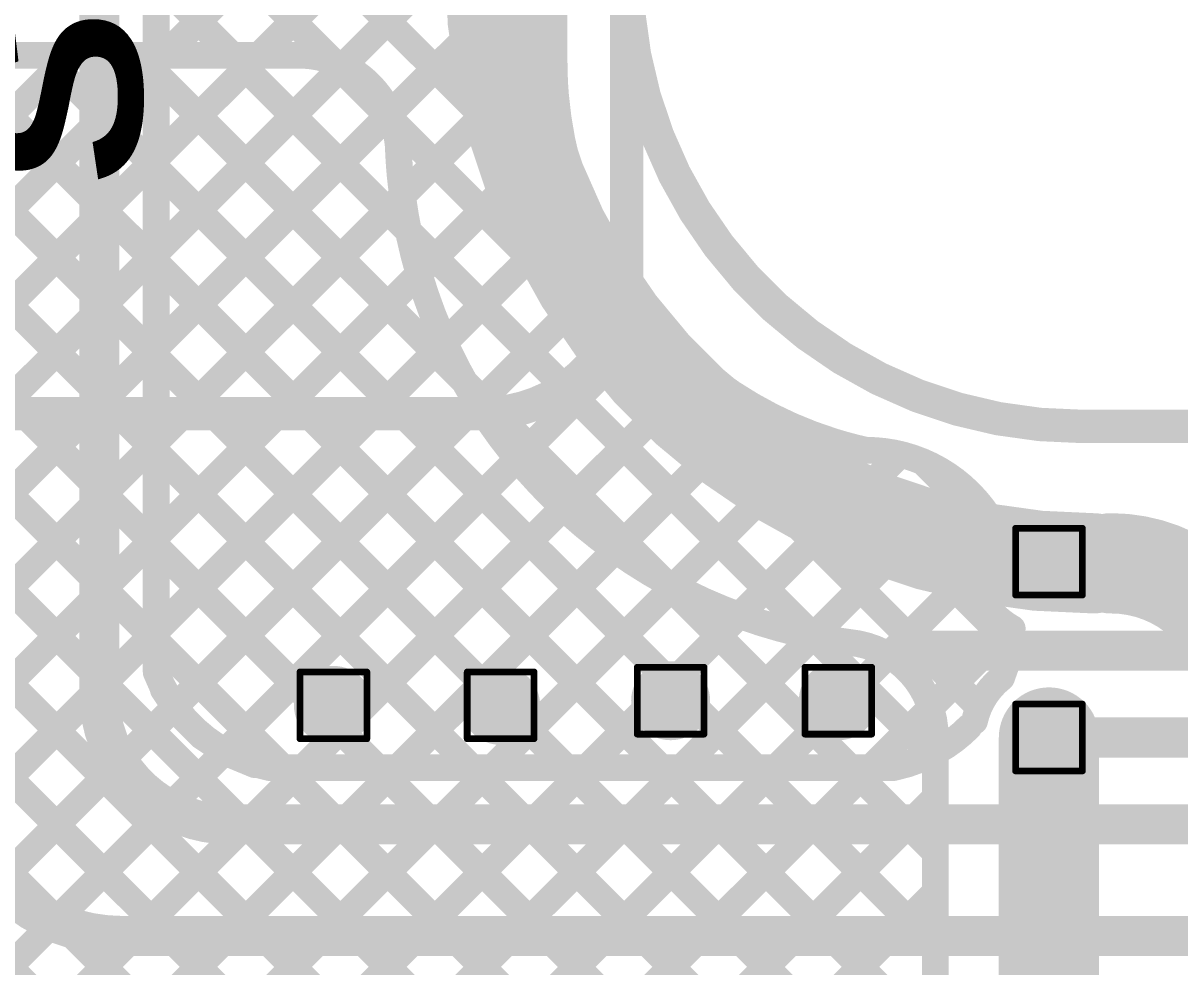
# Model space of a CAD drawing. Header units: inches. Extents: x -17 to 443, y -40 to 218.
# Drawn here: x 104.59 to 113.37, y 125.74 to 132.91 of the extents above; entities that cross this region are included whole.
import ezdxf

# ---------------------------------------------------------------- set-up
doc = ezdxf.new("R2010")
doc.units = ezdxf.units.IN
for name, color, linetype in [('Board Outline', 216, 'Continuous'), ('Bottom Layer', 5, 'Continuous'), ('Drill Drawing', 1, 'Continuous'), ('Fabrication', 76, 'Continuous'), ('Top Layer', 1, 'Continuous'), ('Top Overlay', 2, 'Continuous'), ('Via Holes', 16, 'Continuous')]:
    doc.layers.add(name, color=color, linetype=linetype)
doc.styles.add('Arial Black_Bold', font='', dxfattribs={"height": 0.2})
doc.styles.get('Arial Black_Bold').set_extended_font_data('Arial Black', bold=True)

msp = doc.modelspace()

# ---------------------------------------------------------------- hatches: boundary and pattern name
at = {"layer": 'Bottom Layer'}
h = msp.add_hatch(color=5, dxfattribs=at)
edge = h.paths.add_edge_path()
edge.add_arc((112.3793, 128.8171), 0.3, 0, 360)
h = msp.add_hatch(color=5, dxfattribs=at)
edge = h.paths.add_edge_path()
edge.add_arc((106.9437, 127.7251), 0.3, 0, 360)
h = msp.add_hatch(color=5, dxfattribs=at)
edge = h.paths.add_edge_path()
edge.add_arc((108.2137, 127.7251), 0.3, 0, 360)
h = msp.add_hatch(color=5, dxfattribs=at)
edge = h.paths.add_edge_path()
edge.add_arc((109.5053, 127.7604), 0.3, 0, 360)
h = msp.add_hatch(color=5, dxfattribs=at)
edge = h.paths.add_edge_path()
edge.add_arc((110.7791, 127.7604), 0.3, 0, 360)
h = msp.add_hatch(color=5, dxfattribs=at)
edge = h.paths.add_edge_path()
edge.add_arc((112.3793, 127.481), 0.3, 0, 360)
at = {"layer": 'Top Layer'}
h = msp.add_hatch(color=1, dxfattribs=at)
edge = h.paths.add_edge_path()
edge.add_arc((112.3793, 128.8171), 0.3, 0, 360)
h = msp.add_hatch(color=1, dxfattribs=at)
edge = h.paths.add_edge_path()
edge.add_arc((106.9437, 127.7251), 0.3, 0, 360)
h = msp.add_hatch(color=1, dxfattribs=at)
edge = h.paths.add_edge_path()
edge.add_arc((108.2137, 127.7251), 0.3, 0, 360)
h = msp.add_hatch(color=1, dxfattribs=at)
edge = h.paths.add_edge_path()
edge.add_arc((109.5053, 127.7604), 0.3, 0, 360)
h = msp.add_hatch(color=1, dxfattribs=at)
edge = h.paths.add_edge_path()
edge.add_arc((110.7791, 127.7604), 0.3, 0, 360)
h = msp.add_hatch(color=1, dxfattribs=at)
edge = h.paths.add_edge_path()
edge.add_arc((112.3793, 127.481), 0.3, 0, 360)
at = {"layer": 'Via Holes'}
h = msp.add_hatch(color=7, dxfattribs=at)
edge = h.paths.add_edge_path()
edge.add_arc((112.3793, 128.8171), 0.15, 0, 360)
h = msp.add_hatch(color=7, dxfattribs=at)
edge = h.paths.add_edge_path()
edge.add_arc((106.9437, 127.7251), 0.15, 0, 360)
h = msp.add_hatch(color=7, dxfattribs=at)
edge = h.paths.add_edge_path()
edge.add_arc((108.2137, 127.7251), 0.15, 0, 360)
h = msp.add_hatch(color=7, dxfattribs=at)
edge = h.paths.add_edge_path()
edge.add_arc((109.5053, 127.7604), 0.15, 0, 360)
h = msp.add_hatch(color=7, dxfattribs=at)
edge = h.paths.add_edge_path()
edge.add_arc((110.7791, 127.7604), 0.15, 0, 360)
h = msp.add_hatch(color=7, dxfattribs=at)
edge = h.paths.add_edge_path()
edge.add_arc((112.3793, 127.481), 0.15, 0, 360)

# ---------------------------------------------------------------- linework, layer by layer
at = {"layer": 'Board Outline'}
for points in [[(112.6292, 129.8449, 0.127, 0.127, -0.414214), (109.1718, 133.3024, 0.127, 0.127, 0)], [(112.6292, 129.8449, 0.127, 0.127, 0), (116.2887, 129.8449, 0.127, 0.127, 0)]]:
    msp.add_lwpolyline(points, format="xyseb", dxfattribs=at)
msp.add_lwpolyline([(112.5975, 129.8449, 0.0635, 0.0635, 1), (112.661, 129.8449, 0.0635, 0.0635, 1)], format="xyseb", close=True, dxfattribs=at)
msp.add_lwpolyline([(112.5975, 129.8449, 0.0635, 0.0635, 1), (112.661, 129.8449, 0.0635, 0.0635, 1)], format="xyseb", close=True, dxfattribs=at)
at = {"layer": 'Bottom Layer'}
for points in [[(105.5975, 132.6013, 0.2032, 0.2032, 0), (116.192, 143.1959, 0.2032, 0.2032, 0)], [(105.1657, 127.8118, 0.3048, 0.3048, 0), (105.1657, 136.5263, 0.3048, 0.3048, 0)], [(105.5975, 127.9765, 0.2032, 0.2032, 0), (105.5975, 136.1399, 0.2032, 0.2032, 0)], [(105.5975, 135.3988, 0.2032, 0.2032, 0), (108.6303, 132.366, 0.2032, 0.2032, 0)], [(105.5975, 131.8829, 0.2032, 0.2032, 0), (108.8289, 135.1143, 0.2032, 0.2032, 0)], [(105.5975, 134.6804, 0.2032, 0.2032, 0), (108.8725, 131.4054, 0.2032, 0.2032, 0)], [(105.5975, 131.1645, 0.2032, 0.2032, 0), (108.6364, 134.2034, 0.2032, 0.2032, 0)], [(105.5975, 133.9619, 0.2032, 0.2032, 0), (111.8478, 127.7117, 0.2032, 0.2032, 0)], [(108.6201, 132.6147, 0.2032, 0.2032, 0), (108.6201, 133.8441, 0.2032, 0.2032, 0)], [(105.5975, 130.4461, 0.2032, 0.2032, 0), (108.6201, 133.4687, 0.2032, 0.2032, 0)], [(105.5975, 133.2435, 0.2032, 0.2032, 0), (111.4874, 127.3536, 0.2032, 0.2032, 0)], [(105.5975, 129.7276, 0.2032, 0.2032, 0), (108.6201, 132.7502, 0.2032, 0.2032, 0)], [(108.6309, 132.3594, 0.2032, 0.2032, -0.021123), (108.6201, 132.6145, 0.2032, 0.2032, 0)], [(105.5975, 132.5251, 0.2032, 0.2032, 0), (110.8702, 127.2524, 0.2032, 0.2032, 0)], [(108.7167, 131.8563, 0.2032, 0.2032, -0.042298), (108.6309, 132.3594, 0.2032, 0.2032, 0)], [(105.5975, 129.0092, 0.2032, 0.2032, 0), (108.6678, 132.0795, 0.2032, 0.2032, 0)], [(105.5975, 131.8067, 0.2032, 0.2032, 0), (110.1518, 127.2524, 0.2032, 0.2032, 0)], [(108.8861, 131.3747, 0.2032, 0.2032, -0.042298), (108.7167, 131.8563, 0.2032, 0.2032, 0)], [(105.5975, 128.2908, 0.2032, 0.2032, 0), (108.8256, 131.5189, 0.2032, 0.2032, 0)], [(109.134, 130.9285, 0.2032, 0.2032, -0.042298), (108.8861, 131.3747, 0.2032, 0.2032, 0)], [(105.5975, 131.0883, 0.2032, 0.2032, 0), (109.4334, 127.2524, 0.2032, 0.2032, 0)], [(105.7396, 127.7145, 0.2032, 0.2032, 0), (109.0635, 131.0384, 0.2032, 0.2032, 0)], [(109.4535, 130.5304, 0.2032, 0.2032, -0.042298), (109.134, 130.9285, 0.2032, 0.2032, 0)], [(106.1201, 127.3766, 0.2032, 0.2032, 0), (109.3678, 130.6243, 0.2032, 0.2032, 0)], [(109.8355, 130.1918, 0.2032, 0.2032, -0.042298), (109.4535, 130.5304, 0.2032, 0.2032, 0)], [(105.5975, 130.3698, 0.2032, 0.2032, 0), (108.7149, 127.2524, 0.2032, 0.2032, 0)], [(106.7144, 127.2524, 0.2032, 0.2032, 0), (109.7333, 130.2714, 0.2032, 0.2032, 0)], [(110.2689, 129.9222, 0.2032, 0.2032, -0.042298), (109.8355, 130.1918, 0.2032, 0.2032, 0)], [(107.4328, 127.2524, 0.2032, 0.2032, 0), (110.1606, 129.9803, 0.2032, 0.2032, 0)], [(110.7416, 129.7294, 0.2032, 0.2032, -0.042298), (110.2689, 129.9222, 0.2032, 0.2032, 0)], [(110.4334, 129.8444, 0.2032, 0.2032, 0), (112.0884, 128.1894, 0.2032, 0.2032, 0)], [(108.1512, 127.2524, 0.2032, 0.2032, 0), (110.6563, 129.7575, 0.2032, 0.2032, 0)], [(110.9885, 129.6637, 0.2032, 0.2032, -0.02114), (110.7416, 129.7294, 0.2032, 0.2032, 0)], [(105.5975, 129.6514, 0.2032, 0.2032, 0), (107.9965, 127.2524, 0.2032, 0.2032, 0)], [(108.8696, 127.2524, 0.2032, 0.2032, 0), (111.25, 129.6327, 0.2032, 0.2032, 0)], [(110.9905, 129.6637, 0.2032, 0.2032, -0.04829), (111.2037, 129.6429, 0.2032, 0.2032, 0)], [(111.2075, 129.6421, 0.2032, 0.2032, -0.048239), (111.4123, 129.5801, 0.2032, 0.2032, 0)], [(111.4165, 129.5784, 0.2032, 0.2032, -0.048195), (111.605, 129.4777, 0.2032, 0.2032, 0)], [(111.4189, 129.5774, 0.2032, 0.2032, 0), (111.8819, 129.1144, 0.2032, 0.2032, 0)], [(111.6086, 129.4753, 0.2032, 0.2032, -0.048273), (111.7741, 129.3395, 0.2032, 0.2032, 0)], [(109.588, 127.2524, 0.2032, 0.2032, 0), (111.723, 129.3873, 0.2032, 0.2032, 0)], [(111.7768, 129.3368, 0.2032, 0.2032, -0.048471), (111.9131, 129.1706, 0.2032, 0.2032, 0)], [(112.1, 128.3095, 0.2032, 0.2032, -0.456517), (111.9164, 129.1656, 0.2032, 0.2032, 0)], [(105.5975, 128.933, 0.2032, 0.2032, 0), (107.2781, 127.2524, 0.2032, 0.2032, 0)], [(112.3793, 128.8047, 0.3048, 0.3048, 0), (112.3793, 128.8171, 0.3048, 0.3048, 0)], [(112.3793, 128.8047, 0.3048, 0.3048, 0), (113.9033, 128.8047, 0.3048, 0.3048, 0)], [(110.3065, 127.2524, 0.2032, 0.2032, 0), (111.8038, 128.7498, 0.2032, 0.2032, 0)], [(111.0249, 127.2524, 0.2032, 0.2032, 0), (112.0885, 128.316, 0.2032, 0.2032, 0)], [(112.1, 128.3095, 0.2032, 0.2032, -0.085708), (112.0189, 127.9347, 0.2032, 0.2032, 0)], [(105.5975, 128.2146, 0.2032, 0.2032, 0), (106.5597, 127.2524, 0.2032, 0.2032, 0)], [(111.2871, 128.1414, 0.3048, 0.3048, 0), (122.5585, 128.1414, 0.3048, 0.3048, 0)], [(106.4587, 127.2524, 0.2032, 0.2032, -0.25664), (105.5975, 127.9765, 0.2032, 0.2032, 0)], [(111.8133, 127.6047, 0.2032, 0.2032, -0.17275), (112.0189, 127.9347, 0.2032, 0.2032, 0)], [(106.1569, 126.8206, 0.3048, 0.3048, -0.414214), (105.1657, 127.8118, 0.3048, 0.3048, 0)], [(105.6517, 127.8448, 0.2032, 0.2032, 0), (105.7795, 127.6534, 0.2032, 0.2032, 0)], [(105.7795, 127.6534, 0.2032, 0.2032, 0), (105.9423, 127.4907, 0.2032, 0.2032, 0)], [(105.9423, 127.4907, 0.2032, 0.2032, 0), (106.1337, 127.3628, 0.2032, 0.2032, 0)], [(111.7703, 127.5593, 0.2032, 0.2032, -0.048936), (111.6001, 127.4198, 0.2032, 0.2032, 0)], [(112.6333, 127.481, 0.3048, 0.3048, 0), (122.5585, 127.481, 0.3048, 0.3048, 0)], [(111.5999, 127.4197, 0.2032, 0.2032, -0.097465), (111.1982, 127.2524, 0.2032, 0.2032, 0)], [(105.3414, 125.9728, 0.3048, 0.3048, -0.414214), (104.0327, 127.2815, 0.3048, 0.3048, 0)], [(106.1337, 127.3628, 0.2032, 0.2032, 0), (106.3463, 127.2747, 0.2032, 0.2032, 0)], [(106.4587, 127.2524, 0.2032, 0.2032, 0), (111.1982, 127.2524, 0.2032, 0.2032, 0)], [(106.1569, 126.8206, 0.3048, 0.3048, 0), (122.5585, 126.8206, 0.3048, 0.3048, 0)], [(105.3414, 125.9728, 0.3048, 0.3048, 0), (113.714, 125.9728, 0.3048, 0.3048, 0)]]:
    msp.add_lwpolyline(points, format="xyseb", dxfattribs=at)
for points in [[(108.5693, 132.7502, 0.1016, 0.1016, 1), (108.6709, 132.7502, 0.1016, 0.1016, 1)], [(105.5467, 132.6013, 0.1016, 0.1016, 1), (105.6483, 132.6013, 0.1016, 0.1016, 1)], [(108.5693, 132.6147, 0.1016, 0.1016, 1), (108.6709, 132.6147, 0.1016, 0.1016, 1)], [(108.5693, 132.6145, 0.1016, 0.1016, 1), (108.6709, 132.6145, 0.1016, 0.1016, 1)], [(105.5467, 132.5251, 0.1016, 0.1016, 1), (105.6483, 132.5251, 0.1016, 0.1016, 1)], [(108.5795, 132.366, 0.1016, 0.1016, 1), (108.6811, 132.366, 0.1016, 0.1016, 1)], [(108.5801, 132.3594, 0.1016, 0.1016, 1), (108.6817, 132.3594, 0.1016, 0.1016, 1)], [(108.5801, 132.3594, 0.1016, 0.1016, 1), (108.6817, 132.3594, 0.1016, 0.1016, 1)], [(108.617, 132.0795, 0.1016, 0.1016, 1), (108.7186, 132.0795, 0.1016, 0.1016, 1)], [(105.5467, 131.8829, 0.1016, 0.1016, 1), (105.6483, 131.8829, 0.1016, 0.1016, 1)], [(105.5467, 131.8067, 0.1016, 0.1016, 1), (105.6483, 131.8067, 0.1016, 0.1016, 1)], [(108.6659, 131.8563, 0.1016, 0.1016, 1), (108.7675, 131.8563, 0.1016, 0.1016, 1)], [(108.6659, 131.8563, 0.1016, 0.1016, 1), (108.7675, 131.8563, 0.1016, 0.1016, 1)], [(108.7748, 131.5189, 0.1016, 0.1016, 1), (108.8764, 131.5189, 0.1016, 0.1016, 1)], [(108.8217, 131.4054, 0.1016, 0.1016, 1), (108.9233, 131.4054, 0.1016, 0.1016, 1)], [(108.8353, 131.3747, 0.1016, 0.1016, 1), (108.9369, 131.3747, 0.1016, 0.1016, 1)], [(108.8353, 131.3747, 0.1016, 0.1016, 1), (108.9369, 131.3747, 0.1016, 0.1016, 1)], [(105.5467, 131.1645, 0.1016, 0.1016, 1), (105.6483, 131.1645, 0.1016, 0.1016, 1)], [(105.5467, 131.0883, 0.1016, 0.1016, 1), (105.6483, 131.0883, 0.1016, 0.1016, 1)], [(109.0127, 131.0384, 0.1016, 0.1016, 1), (109.1143, 131.0384, 0.1016, 0.1016, 1)], [(109.0832, 130.9285, 0.1016, 0.1016, 1), (109.1848, 130.9285, 0.1016, 0.1016, 1)], [(109.0832, 130.9285, 0.1016, 0.1016, 1), (109.1848, 130.9285, 0.1016, 0.1016, 1)], [(109.317, 130.6243, 0.1016, 0.1016, 1), (109.4186, 130.6243, 0.1016, 0.1016, 1)], [(109.4027, 130.5304, 0.1016, 0.1016, 1), (109.5043, 130.5304, 0.1016, 0.1016, 1)], [(109.4027, 130.5304, 0.1016, 0.1016, 1), (109.5043, 130.5304, 0.1016, 0.1016, 1)], [(105.5467, 130.4461, 0.1016, 0.1016, 1), (105.6483, 130.4461, 0.1016, 0.1016, 1)], [(105.5467, 130.3698, 0.1016, 0.1016, 1), (105.6483, 130.3698, 0.1016, 0.1016, 1)], [(109.6825, 130.2714, 0.1016, 0.1016, 1), (109.7841, 130.2714, 0.1016, 0.1016, 1)], [(109.7847, 130.1918, 0.1016, 0.1016, 1), (109.8863, 130.1918, 0.1016, 0.1016, 1)], [(109.7847, 130.1918, 0.1016, 0.1016, 1), (109.8863, 130.1918, 0.1016, 0.1016, 1)], [(110.1098, 129.9803, 0.1016, 0.1016, 1), (110.2114, 129.9803, 0.1016, 0.1016, 1)], [(110.2181, 129.9222, 0.1016, 0.1016, 1), (110.3197, 129.9222, 0.1016, 0.1016, 1)], [(110.2181, 129.9222, 0.1016, 0.1016, 1), (110.3197, 129.9222, 0.1016, 0.1016, 1)], [(110.3826, 129.8444, 0.1016, 0.1016, 1), (110.4842, 129.8444, 0.1016, 0.1016, 1)], [(105.5467, 129.7276, 0.1016, 0.1016, 1), (105.6483, 129.7276, 0.1016, 0.1016, 1)], [(110.6055, 129.7575, 0.1016, 0.1016, 1), (110.7071, 129.7575, 0.1016, 0.1016, 1)], [(110.6908, 129.7294, 0.1016, 0.1016, 1), (110.7924, 129.7294, 0.1016, 0.1016, 1)], [(110.6908, 129.7294, 0.1016, 0.1016, 1), (110.7924, 129.7294, 0.1016, 0.1016, 1)], [(105.5467, 129.6514, 0.1016, 0.1016, 1), (105.6483, 129.6514, 0.1016, 0.1016, 1)], [(110.9377, 129.6637, 0.1016, 0.1016, 1), (111.0393, 129.6637, 0.1016, 0.1016, 1)], [(110.9397, 129.6637, 0.1016, 0.1016, 1), (111.0413, 129.6637, 0.1016, 0.1016, 1)], [(111.1529, 129.6429, 0.1016, 0.1016, 1), (111.2545, 129.6429, 0.1016, 0.1016, 1)], [(111.1567, 129.6421, 0.1016, 0.1016, 1), (111.2583, 129.6421, 0.1016, 0.1016, 1)], [(111.1992, 129.6327, 0.1016, 0.1016, 1), (111.3008, 129.6327, 0.1016, 0.1016, 1)], [(111.3615, 129.5801, 0.1016, 0.1016, 1), (111.4631, 129.5801, 0.1016, 0.1016, 1)], [(111.3657, 129.5784, 0.1016, 0.1016, 1), (111.4673, 129.5784, 0.1016, 0.1016, 1)], [(111.3681, 129.5774, 0.1016, 0.1016, 1), (111.4697, 129.5774, 0.1016, 0.1016, 1)], [(111.5542, 129.4777, 0.1016, 0.1016, 1), (111.6558, 129.4777, 0.1016, 0.1016, 1)], [(111.5578, 129.4753, 0.1016, 0.1016, 1), (111.6594, 129.4753, 0.1016, 0.1016, 1)], [(111.6722, 129.3873, 0.1016, 0.1016, 1), (111.7738, 129.3873, 0.1016, 0.1016, 1)], [(111.7233, 129.3395, 0.1016, 0.1016, 1), (111.8249, 129.3395, 0.1016, 0.1016, 1)], [(111.726, 129.3368, 0.1016, 0.1016, 1), (111.8276, 129.3368, 0.1016, 0.1016, 1)], [(111.8623, 129.1706, 0.1016, 0.1016, 1), (111.9639, 129.1706, 0.1016, 0.1016, 1)], [(111.8656, 129.1656, 0.1016, 0.1016, 1), (111.9672, 129.1656, 0.1016, 0.1016, 1)], [(111.8311, 129.1144, 0.1016, 0.1016, 1), (111.9327, 129.1144, 0.1016, 0.1016, 1)], [(105.5467, 129.0092, 0.1016, 0.1016, 1), (105.6483, 129.0092, 0.1016, 0.1016, 1)], [(105.5467, 128.933, 0.1016, 0.1016, 1), (105.6483, 128.933, 0.1016, 0.1016, 1)], [(112.3031, 128.8171, 0.1524, 0.1524, 1), (112.4555, 128.8171, 0.1524, 0.1524, 1)], [(112.3031, 128.8047, 0.1524, 0.1524, 1), (112.4555, 128.8047, 0.1524, 0.1524, 1)], [(112.3031, 128.8047, 0.1524, 0.1524, 1), (112.4555, 128.8047, 0.1524, 0.1524, 1)], [(111.753, 128.7498, 0.1016, 0.1016, 1), (111.8546, 128.7498, 0.1016, 0.1016, 1)], [(105.5467, 128.2908, 0.1016, 0.1016, 1), (105.6483, 128.2908, 0.1016, 0.1016, 1)], [(112.0377, 128.316, 0.1016, 0.1016, 1), (112.1393, 128.316, 0.1016, 0.1016, 1)], [(112.0492, 128.3095, 0.1016, 0.1016, 1), (112.1508, 128.3095, 0.1016, 0.1016, 1)], [(112.0492, 128.3095, 0.1016, 0.1016, 1), (112.1508, 128.3095, 0.1016, 0.1016, 1)], [(105.5467, 128.2146, 0.1016, 0.1016, 1), (105.6483, 128.2146, 0.1016, 0.1016, 1)], [(111.2109, 128.1414, 0.1524, 0.1524, 1), (111.3633, 128.1414, 0.1524, 0.1524, 1)], [(112.0376, 128.1894, 0.1016, 0.1016, 1), (112.1392, 128.1894, 0.1016, 0.1016, 1)], [(105.5467, 127.9765, 0.1016, 0.1016, 1), (105.6483, 127.9765, 0.1016, 0.1016, 1)], [(105.5467, 127.9765, 0.1016, 0.1016, 1), (105.6483, 127.9765, 0.1016, 0.1016, 1)], [(111.9681, 127.9347, 0.1016, 0.1016, 1), (112.0697, 127.9347, 0.1016, 0.1016, 1)], [(111.9681, 127.9347, 0.1016, 0.1016, 1), (112.0697, 127.9347, 0.1016, 0.1016, 1)], [(105.0895, 127.8118, 0.1524, 0.1524, 1), (105.2419, 127.8118, 0.1524, 0.1524, 1)], [(105.0895, 127.8118, 0.1524, 0.1524, 1), (105.2419, 127.8118, 0.1524, 0.1524, 1)], [(105.6009, 127.8448, 0.1016, 0.1016, 1), (105.7025, 127.8448, 0.1016, 0.1016, 1)], [(105.6888, 127.7145, 0.1016, 0.1016, 1), (105.7904, 127.7145, 0.1016, 0.1016, 1)], [(111.797, 127.7117, 0.1016, 0.1016, 1), (111.8986, 127.7117, 0.1016, 0.1016, 1)], [(105.7287, 127.6534, 0.1016, 0.1016, 1), (105.8303, 127.6534, 0.1016, 0.1016, 1)], [(105.7287, 127.6534, 0.1016, 0.1016, 1), (105.8303, 127.6534, 0.1016, 0.1016, 1)], [(111.7625, 127.6047, 0.1016, 0.1016, 1), (111.8641, 127.6047, 0.1016, 0.1016, 1)], [(105.8915, 127.4907, 0.1016, 0.1016, 1), (105.9931, 127.4907, 0.1016, 0.1016, 1)], [(105.8915, 127.4907, 0.1016, 0.1016, 1), (105.9931, 127.4907, 0.1016, 0.1016, 1)], [(111.7195, 127.5593, 0.1016, 0.1016, 1), (111.8211, 127.5593, 0.1016, 0.1016, 1)], [(112.5571, 127.481, 0.1524, 0.1524, 1), (112.7095, 127.481, 0.1524, 0.1524, 1)], [(111.5491, 127.4197, 0.1016, 0.1016, 1), (111.6507, 127.4197, 0.1016, 0.1016, 1)], [(111.5493, 127.4198, 0.1016, 0.1016, 1), (111.6509, 127.4198, 0.1016, 0.1016, 1)], [(106.0693, 127.3766, 0.1016, 0.1016, 1), (106.1709, 127.3766, 0.1016, 0.1016, 1)], [(106.0829, 127.3628, 0.1016, 0.1016, 1), (106.1845, 127.3628, 0.1016, 0.1016, 1)], [(106.0829, 127.3628, 0.1016, 0.1016, 1), (106.1845, 127.3628, 0.1016, 0.1016, 1)], [(111.4366, 127.3536, 0.1016, 0.1016, 1), (111.5382, 127.3536, 0.1016, 0.1016, 1)], [(106.2955, 127.2747, 0.1016, 0.1016, 1), (106.3971, 127.2747, 0.1016, 0.1016, 1)], [(106.4079, 127.2524, 0.1016, 0.1016, 1), (106.5095, 127.2524, 0.1016, 0.1016, 1)], [(106.4079, 127.2524, 0.1016, 0.1016, 1), (106.5095, 127.2524, 0.1016, 0.1016, 1)], [(106.5089, 127.2524, 0.1016, 0.1016, 1), (106.6105, 127.2524, 0.1016, 0.1016, 1)], [(106.6636, 127.2524, 0.1016, 0.1016, 1), (106.7652, 127.2524, 0.1016, 0.1016, 1)], [(107.2273, 127.2524, 0.1016, 0.1016, 1), (107.3289, 127.2524, 0.1016, 0.1016, 1)], [(107.382, 127.2524, 0.1016, 0.1016, 1), (107.4836, 127.2524, 0.1016, 0.1016, 1)], [(107.9457, 127.2524, 0.1016, 0.1016, 1), (108.0473, 127.2524, 0.1016, 0.1016, 1)], [(108.1004, 127.2524, 0.1016, 0.1016, 1), (108.202, 127.2524, 0.1016, 0.1016, 1)], [(108.6641, 127.2524, 0.1016, 0.1016, 1), (108.7657, 127.2524, 0.1016, 0.1016, 1)], [(108.8188, 127.2524, 0.1016, 0.1016, 1), (108.9204, 127.2524, 0.1016, 0.1016, 1)], [(109.3826, 127.2524, 0.1016, 0.1016, 1), (109.4842, 127.2524, 0.1016, 0.1016, 1)], [(109.5372, 127.2524, 0.1016, 0.1016, 1), (109.6388, 127.2524, 0.1016, 0.1016, 1)], [(110.101, 127.2524, 0.1016, 0.1016, 1), (110.2026, 127.2524, 0.1016, 0.1016, 1)], [(110.2557, 127.2524, 0.1016, 0.1016, 1), (110.3573, 127.2524, 0.1016, 0.1016, 1)], [(110.8194, 127.2524, 0.1016, 0.1016, 1), (110.921, 127.2524, 0.1016, 0.1016, 1)], [(110.9741, 127.2524, 0.1016, 0.1016, 1), (111.0757, 127.2524, 0.1016, 0.1016, 1)], [(111.1474, 127.2524, 0.1016, 0.1016, 1), (111.249, 127.2524, 0.1016, 0.1016, 1)], [(111.1474, 127.2524, 0.1016, 0.1016, 1), (111.249, 127.2524, 0.1016, 0.1016, 1)], [(106.0807, 126.8206, 0.1524, 0.1524, 1), (106.2331, 126.8206, 0.1524, 0.1524, 1)], [(106.0807, 126.8206, 0.1524, 0.1524, 1), (106.2331, 126.8206, 0.1524, 0.1524, 1)], [(105.2652, 125.9728, 0.1524, 0.1524, 1), (105.4176, 125.9728, 0.1524, 0.1524, 1)], [(105.2652, 125.9728, 0.1524, 0.1524, 1), (105.4176, 125.9728, 0.1524, 0.1524, 1)]]:
    msp.add_lwpolyline(points, format="xyseb", close=True, dxfattribs=at)
at = {"layer": 'Drill Drawing'}
for points in [[(112.1253, 129.0711, 0.0508, 0.0508, 0), (112.6333, 129.0711, 0.0508, 0.0508, 0)], [(112.1253, 128.5631, 0.0508, 0.0508, 0), (112.1253, 129.0711, 0.0508, 0.0508, 0)], [(112.6333, 128.5631, 0.0508, 0.0508, 0), (112.6333, 129.0711, 0.0508, 0.0508, 0)], [(112.1253, 128.5631, 0.0508, 0.0508, 0), (112.6333, 128.5631, 0.0508, 0.0508, 0)], [(109.2513, 128.0144, 0.0508, 0.0508, 0), (109.7593, 128.0144, 0.0508, 0.0508, 0)], [(109.2513, 127.5064, 0.0508, 0.0508, 0), (109.2513, 128.0144, 0.0508, 0.0508, 0)], [(109.7593, 127.5064, 0.0508, 0.0508, 0), (109.7593, 128.0144, 0.0508, 0.0508, 0)], [(110.5251, 128.0144, 0.0508, 0.0508, 0), (111.0331, 128.0144, 0.0508, 0.0508, 0)], [(110.5251, 127.5064, 0.0508, 0.0508, 0), (110.5251, 128.0144, 0.0508, 0.0508, 0)], [(111.0331, 127.5064, 0.0508, 0.0508, 0), (111.0331, 128.0144, 0.0508, 0.0508, 0)], [(106.6897, 127.9791, 0.0508, 0.0508, 0), (107.1977, 127.9791, 0.0508, 0.0508, 0)], [(106.6897, 127.4711, 0.0508, 0.0508, 0), (106.6897, 127.9791, 0.0508, 0.0508, 0)], [(107.1977, 127.4711, 0.0508, 0.0508, 0), (107.1977, 127.9791, 0.0508, 0.0508, 0)], [(107.9597, 127.9791, 0.0508, 0.0508, 0), (108.4677, 127.9791, 0.0508, 0.0508, 0)], [(107.9597, 127.4711, 0.0508, 0.0508, 0), (107.9597, 127.9791, 0.0508, 0.0508, 0)], [(108.4677, 127.4711, 0.0508, 0.0508, 0), (108.4677, 127.9791, 0.0508, 0.0508, 0)], [(112.1253, 127.735, 0.0508, 0.0508, 0), (112.6333, 127.735, 0.0508, 0.0508, 0)], [(112.1253, 127.227, 0.0508, 0.0508, 0), (112.1253, 127.735, 0.0508, 0.0508, 0)], [(112.6333, 127.227, 0.0508, 0.0508, 0), (112.6333, 127.735, 0.0508, 0.0508, 0)], [(109.2513, 127.5064, 0.0508, 0.0508, 0), (109.7593, 127.5064, 0.0508, 0.0508, 0)], [(110.5251, 127.5064, 0.0508, 0.0508, 0), (111.0331, 127.5064, 0.0508, 0.0508, 0)], [(106.6897, 127.4711, 0.0508, 0.0508, 0), (107.1977, 127.4711, 0.0508, 0.0508, 0)], [(107.9597, 127.4711, 0.0508, 0.0508, 0), (108.4677, 127.4711, 0.0508, 0.0508, 0)], [(112.1253, 127.227, 0.0508, 0.0508, 0), (112.6333, 127.227, 0.0508, 0.0508, 0)]]:
    msp.add_lwpolyline(points, format="xyseb", dxfattribs=at)
for points in [[(112.1126, 129.0711, 0.0254, 0.0254, 1), (112.138, 129.0711, 0.0254, 0.0254, 1)], [(112.1126, 129.0711, 0.0254, 0.0254, 1), (112.138, 129.0711, 0.0254, 0.0254, 1)], [(112.6206, 129.0711, 0.0254, 0.0254, 1), (112.646, 129.0711, 0.0254, 0.0254, 1)], [(112.6206, 129.0711, 0.0254, 0.0254, 1), (112.646, 129.0711, 0.0254, 0.0254, 1)], [(112.1126, 128.5631, 0.0254, 0.0254, 1), (112.138, 128.5631, 0.0254, 0.0254, 1)], [(112.1126, 128.5631, 0.0254, 0.0254, 1), (112.138, 128.5631, 0.0254, 0.0254, 1)], [(112.6206, 128.5631, 0.0254, 0.0254, 1), (112.646, 128.5631, 0.0254, 0.0254, 1)], [(112.6206, 128.5631, 0.0254, 0.0254, 1), (112.646, 128.5631, 0.0254, 0.0254, 1)], [(109.2386, 128.0144, 0.0254, 0.0254, 1), (109.264, 128.0144, 0.0254, 0.0254, 1)], [(109.2386, 128.0144, 0.0254, 0.0254, 1), (109.264, 128.0144, 0.0254, 0.0254, 1)], [(109.7466, 128.0144, 0.0254, 0.0254, 1), (109.772, 128.0144, 0.0254, 0.0254, 1)], [(109.7466, 128.0144, 0.0254, 0.0254, 1), (109.772, 128.0144, 0.0254, 0.0254, 1)], [(110.5124, 128.0144, 0.0254, 0.0254, 1), (110.5378, 128.0144, 0.0254, 0.0254, 1)], [(110.5124, 128.0144, 0.0254, 0.0254, 1), (110.5378, 128.0144, 0.0254, 0.0254, 1)], [(111.0204, 128.0144, 0.0254, 0.0254, 1), (111.0458, 128.0144, 0.0254, 0.0254, 1)], [(111.0204, 128.0144, 0.0254, 0.0254, 1), (111.0458, 128.0144, 0.0254, 0.0254, 1)], [(106.677, 127.9791, 0.0254, 0.0254, 1), (106.7024, 127.9791, 0.0254, 0.0254, 1)], [(106.677, 127.9791, 0.0254, 0.0254, 1), (106.7024, 127.9791, 0.0254, 0.0254, 1)], [(107.185, 127.9791, 0.0254, 0.0254, 1), (107.2104, 127.9791, 0.0254, 0.0254, 1)], [(107.185, 127.9791, 0.0254, 0.0254, 1), (107.2104, 127.9791, 0.0254, 0.0254, 1)], [(107.947, 127.9791, 0.0254, 0.0254, 1), (107.9724, 127.9791, 0.0254, 0.0254, 1)], [(107.947, 127.9791, 0.0254, 0.0254, 1), (107.9724, 127.9791, 0.0254, 0.0254, 1)], [(108.455, 127.9791, 0.0254, 0.0254, 1), (108.4804, 127.9791, 0.0254, 0.0254, 1)], [(108.455, 127.9791, 0.0254, 0.0254, 1), (108.4804, 127.9791, 0.0254, 0.0254, 1)], [(112.1126, 127.735, 0.0254, 0.0254, 1), (112.138, 127.735, 0.0254, 0.0254, 1)], [(112.1126, 127.735, 0.0254, 0.0254, 1), (112.138, 127.735, 0.0254, 0.0254, 1)], [(112.6206, 127.735, 0.0254, 0.0254, 1), (112.646, 127.735, 0.0254, 0.0254, 1)], [(112.6206, 127.735, 0.0254, 0.0254, 1), (112.646, 127.735, 0.0254, 0.0254, 1)], [(109.2386, 127.5064, 0.0254, 0.0254, 1), (109.264, 127.5064, 0.0254, 0.0254, 1)], [(109.2386, 127.5064, 0.0254, 0.0254, 1), (109.264, 127.5064, 0.0254, 0.0254, 1)], [(109.7466, 127.5064, 0.0254, 0.0254, 1), (109.772, 127.5064, 0.0254, 0.0254, 1)], [(109.7466, 127.5064, 0.0254, 0.0254, 1), (109.772, 127.5064, 0.0254, 0.0254, 1)], [(110.5124, 127.5064, 0.0254, 0.0254, 1), (110.5378, 127.5064, 0.0254, 0.0254, 1)], [(110.5124, 127.5064, 0.0254, 0.0254, 1), (110.5378, 127.5064, 0.0254, 0.0254, 1)], [(111.0204, 127.5064, 0.0254, 0.0254, 1), (111.0458, 127.5064, 0.0254, 0.0254, 1)], [(111.0204, 127.5064, 0.0254, 0.0254, 1), (111.0458, 127.5064, 0.0254, 0.0254, 1)], [(106.677, 127.4711, 0.0254, 0.0254, 1), (106.7024, 127.4711, 0.0254, 0.0254, 1)], [(106.677, 127.4711, 0.0254, 0.0254, 1), (106.7024, 127.4711, 0.0254, 0.0254, 1)], [(107.185, 127.4711, 0.0254, 0.0254, 1), (107.2104, 127.4711, 0.0254, 0.0254, 1)], [(107.185, 127.4711, 0.0254, 0.0254, 1), (107.2104, 127.4711, 0.0254, 0.0254, 1)], [(107.947, 127.4711, 0.0254, 0.0254, 1), (107.9724, 127.4711, 0.0254, 0.0254, 1)], [(107.947, 127.4711, 0.0254, 0.0254, 1), (107.9724, 127.4711, 0.0254, 0.0254, 1)], [(108.455, 127.4711, 0.0254, 0.0254, 1), (108.4804, 127.4711, 0.0254, 0.0254, 1)], [(108.455, 127.4711, 0.0254, 0.0254, 1), (108.4804, 127.4711, 0.0254, 0.0254, 1)], [(112.1126, 127.227, 0.0254, 0.0254, 1), (112.138, 127.227, 0.0254, 0.0254, 1)], [(112.1126, 127.227, 0.0254, 0.0254, 1), (112.138, 127.227, 0.0254, 0.0254, 1)], [(112.6206, 127.227, 0.0254, 0.0254, 1), (112.646, 127.227, 0.0254, 0.0254, 1)], [(112.6206, 127.227, 0.0254, 0.0254, 1), (112.646, 127.227, 0.0254, 0.0254, 1)]]:
    msp.add_lwpolyline(points, format="xyseb", close=True, dxfattribs=at)
at = {"layer": 'Fabrication'}
for points in [[(109.1718, 131.0258, 0.254, 0.254, 0), (109.1718, 133.4017, 0.254, 0.254, 0)], [(112.6293, 129.8449, 0.254, 0.254, -0.414214), (109.1718, 133.3024, 0.254, 0.254, 0)], [(109.1718, 131.0258, 0.254, 0.254, -0.414214), (108.0902, 129.9443, 0.254, 0.254, 0)], [(93.7505, 129.9416, 0.254, 0.254, 0), (108.0902, 129.9416, 0.254, 0.254, 0)], [(112.6293, 129.845, 0.254, 0.254, 0), (116.2887, 129.845, 0.254, 0.254, 0)]]:
    msp.add_lwpolyline(points, format="xyseb", dxfattribs=at)
for points in [[(109.1083, 131.0258, 0.127, 0.127, 1), (109.2353, 131.0258, 0.127, 0.127, 1)], [(109.1083, 131.0258, 0.127, 0.127, 1), (109.2353, 131.0258, 0.127, 0.127, 1)], [(108.0267, 129.9443, 0.127, 0.127, 1), (108.1537, 129.9443, 0.127, 0.127, 1)], [(108.0267, 129.9416, 0.127, 0.127, 1), (108.1537, 129.9416, 0.127, 0.127, 1)], [(112.5658, 129.845, 0.127, 0.127, 1), (112.6928, 129.845, 0.127, 0.127, 1)], [(112.5658, 129.8449, 0.127, 0.127, 1), (112.6928, 129.8449, 0.127, 0.127, 1)]]:
    msp.add_lwpolyline(points, format="xyseb", close=True, dxfattribs=at)
at = {"layer": 'Top Layer'}
for points in [[(112.7158, 128.8047, 0.762, 0.762, -0.414214), (108.1728, 133.3476, 0.762, 0.762, 0)], [(91.8931, 119.6153, 0.2032, 0.2032, 0), (104.9432, 132.6655, 0.2032, 0.2032, 0)], [(92.6115, 119.6153, 0.2032, 0.2032, 0), (105.6616, 132.6655, 0.2032, 0.2032, 0)], [(93.3299, 119.6153, 0.2032, 0.2032, 0), (106.3801, 132.6655, 0.2032, 0.2032, 0)], [(94.0483, 119.6153, 0.2032, 0.2032, 0), (107.0193, 132.5863, 0.2032, 0.2032, 0)], [(95.0226, 132.6655, 0.2032, 0.2032, 0), (106.6869, 132.6655, 0.2032, 0.2032, 0)], [(95.0226, 132.6655, 0.2032, 0.2032, 0), (106.6869, 132.6655, 0.2032, 0.2032, 0)], [(97.5545, 132.6655, 0.2032, 0.2032, 0), (110.6047, 119.6153, 0.2032, 0.2032, 0)], [(98.2729, 132.6655, 0.2032, 0.2032, 0), (111.2736, 119.6648, 0.2032, 0.2032, 0)], [(98.9913, 132.6655, 0.2032, 0.2032, 0), (111.5157, 120.1411, 0.2032, 0.2032, 0)], [(99.7098, 132.6655, 0.2032, 0.2032, 0), (111.5157, 120.8595, 0.2032, 0.2032, 0)], [(100.4282, 132.6655, 0.2032, 0.2032, 0), (111.5157, 121.578, 0.2032, 0.2032, 0)], [(101.1466, 132.6655, 0.2032, 0.2032, 0), (111.5157, 122.2964, 0.2032, 0.2032, 0)], [(101.865, 132.6655, 0.2032, 0.2032, 0), (111.5157, 123.0148, 0.2032, 0.2032, 0)], [(102.5834, 132.6655, 0.2032, 0.2032, 0), (111.5157, 123.7332, 0.2032, 0.2032, 0)], [(103.3019, 132.6655, 0.2032, 0.2032, 0), (111.5157, 124.4516, 0.2032, 0.2032, 0)], [(104.0203, 132.6655, 0.2032, 0.2032, 0), (111.5157, 125.1701, 0.2032, 0.2032, 0)], [(104.7387, 132.6655, 0.2032, 0.2032, 0), (111.5157, 125.8885, 0.2032, 0.2032, 0)], [(105.4571, 132.6655, 0.2032, 0.2032, 0), (107.9397, 130.1829, 0.2032, 0.2032, 0)], [(106.1756, 132.6655, 0.2032, 0.2032, 0), (107.5133, 131.3277, 0.2032, 0.2032, 0)], [(106.6889, 132.6655, 0.2032, 0.2032, -0.044754), (106.8235, 132.6522, 0.2032, 0.2032, 0)], [(106.8266, 132.6516, 0.2032, 0.2032, -0.044869), (106.9569, 132.6139, 0.2032, 0.2032, 0)], [(106.9388, 132.6207, 0.2032, 0.2032, 0), (107.3947, 132.1647, 0.2032, 0.2032, 0)], [(106.96, 132.6127, 0.2032, 0.2032, -0.044781), (107.081, 132.5519, 0.2032, 0.2032, 0)], [(107.0841, 132.55, 0.2032, 0.2032, -0.044771), (107.1919, 132.4682, 0.2032, 0.2032, 0)], [(107.1944, 132.4659, 0.2032, 0.2032, -0.044873), (107.2857, 132.3656, 0.2032, 0.2032, 0)], [(107.2875, 132.3632, 0.2032, 0.2032, -0.044963), (107.3592, 132.2476, 0.2032, 0.2032, 0)], [(107.3604, 132.2451, 0.2032, 0.2032, -0.045058), (107.4098, 132.1181, 0.2032, 0.2032, 0)], [(94.7668, 119.6153, 0.2032, 0.2032, 0), (107.372, 132.2206, 0.2032, 0.2032, 0)], [(107.4105, 132.1158, 0.2032, 0.2032, -0.044998), (107.4359, 131.9821, 0.2032, 0.2032, 0)], [(107.4508, 131.75, 0.2032, 0.2032, -0.014634), (107.4361, 131.9805, 0.2032, 0.2032, 0)], [(107.5205, 131.2934, 0.2032, 0.2032, -0.02928), (107.4508, 131.75, 0.2032, 0.2032, 0)], [(95.4852, 119.6153, 0.2032, 0.2032, 0), (107.4679, 131.5981, 0.2032, 0.2032, 0)], [(107.6431, 130.848, 0.2032, 0.2032, -0.02928), (107.5205, 131.2934, 0.2032, 0.2032, 0)], [(96.2036, 119.6153, 0.2032, 0.2032, 0), (107.5934, 131.0051, 0.2032, 0.2032, 0)], [(107.8168, 130.4201, 0.2032, 0.2032, -0.02928), (107.6431, 130.848, 0.2032, 0.2032, 0)], [(96.922, 119.6153, 0.2032, 0.2032, 0), (107.7882, 130.4815, 0.2032, 0.2032, 0)], [(108.0394, 130.0153, 0.2032, 0.2032, -0.02928), (107.8168, 130.4201, 0.2032, 0.2032, 0)], [(97.6404, 119.6153, 0.2032, 0.2032, 0), (108.0398, 130.0147, 0.2032, 0.2032, 0)], [(108.3077, 129.6394, 0.2032, 0.2032, -0.02928), (108.0394, 130.0153, 0.2032, 0.2032, 0)], [(98.3589, 119.6153, 0.2032, 0.2032, 0), (108.3415, 129.598, 0.2032, 0.2032, 0)], [(108.6181, 129.2973, 0.2032, 0.2032, -0.02928), (108.3077, 129.6394, 0.2032, 0.2032, 0)], [(108.9663, 128.9939, 0.2032, 0.2032, -0.02928), (108.6181, 129.2973, 0.2032, 0.2032, 0)], [(99.0773, 119.6153, 0.2032, 0.2032, 0), (108.6903, 129.2283, 0.2032, 0.2032, 0)], [(112.8501, 128.8047, 0.762, 0.762, -0.414214), (113.9031, 127.7516, 0.762, 0.762, 0)], [(109.3476, 128.7332, 0.2032, 0.2032, -0.02928), (108.9663, 128.9939, 0.2032, 0.2032, 0)], [(99.7957, 119.6153, 0.2032, 0.2032, 0), (109.0856, 128.9052, 0.2032, 0.2032, 0)], [(109.7568, 128.5189, 0.2032, 0.2032, -0.02928), (109.3476, 128.7332, 0.2032, 0.2032, 0)], [(100.5141, 119.6153, 0.2032, 0.2032, 0), (109.5293, 128.6305, 0.2032, 0.2032, 0)], [(109.4473, 128.6753, 0.2032, 0.2032, 0), (111.5157, 126.6069, 0.2032, 0.2032, 0)], [(110.1881, 128.3538, 0.2032, 0.2032, -0.02928), (109.7568, 128.5189, 0.2032, 0.2032, 0)], [(101.2325, 119.6153, 0.2032, 0.2032, 0), (110.0262, 128.409, 0.2032, 0.2032, 0)], [(110.6359, 128.2402, 0.2032, 0.2032, -0.02928), (110.1881, 128.3538, 0.2032, 0.2032, 0)], [(101.951, 119.6153, 0.2032, 0.2032, 0), (110.5858, 128.2502, 0.2032, 0.2032, 0)], [(110.5921, 128.2489, 0.2032, 0.2032, 0), (111.5157, 127.3253, 0.2032, 0.2032, 0)], [(110.8639, 128.2033, 0.2032, 0.2032, -0.014637), (110.6359, 128.2402, 0.2032, 0.2032, 0)], [(110.8651, 128.2032, 0.2032, 0.2032, -0.091474), (111.1167, 128.1306, 0.2032, 0.2032, 0)], [(102.6694, 119.6153, 0.2032, 0.2032, 0), (111.1607, 128.1066, 0.2032, 0.2032, 0)], [(111.1192, 128.1293, 0.2032, 0.2032, -0.091372), (111.3275, 127.9711, 0.2032, 0.2032, 0)], [(111.3295, 127.9689, 0.2032, 0.2032, -0.091196), (111.4666, 127.7467, 0.2032, 0.2032, 0)], [(112.3793, 122.5479, 0.762, 0.762, 0), (112.3793, 127.481, 0.762, 0.762, 0)], [(103.3878, 119.6153, 0.2032, 0.2032, 0), (111.4804, 127.7079, 0.2032, 0.2032, 0)], [(111.4679, 127.7432, 0.2032, 0.2032, -0.091056), (111.5157, 127.487, 0.2032, 0.2032, 0)], [(111.5157, 126.4425, 0.2032, 0.2032, 0), (111.5157, 127.4851, 0.2032, 0.2032, 0)], [(111.5157, 126.4425, 0.2032, 0.2032, 0), (111.5157, 127.4851, 0.2032, 0.2032, 0)], [(104.1062, 119.6153, 0.2032, 0.2032, 0), (111.5157, 127.0248, 0.2032, 0.2032, 0)], [(111.5157, 126.4425, 0.2032, 0.2032, 0), (111.5157, 120.0617, 0.2032, 0.2032, 0)], [(111.5157, 126.4425, 0.2032, 0.2032, 0), (111.5157, 120.0617, 0.2032, 0.2032, 0)], [(104.8247, 119.6153, 0.2032, 0.2032, 0), (111.5157, 126.3064, 0.2032, 0.2032, 0)]]:
    msp.add_lwpolyline(points, format="xyseb", dxfattribs=at)
for points in [[(104.6879, 132.6655, 0.1016, 0.1016, 1), (104.7895, 132.6655, 0.1016, 0.1016, 1)], [(104.8924, 132.6655, 0.1016, 0.1016, 1), (104.994, 132.6655, 0.1016, 0.1016, 1)], [(105.4063, 132.6655, 0.1016, 0.1016, 1), (105.5079, 132.6655, 0.1016, 0.1016, 1)], [(105.6108, 132.6655, 0.1016, 0.1016, 1), (105.7124, 132.6655, 0.1016, 0.1016, 1)], [(106.1248, 132.6655, 0.1016, 0.1016, 1), (106.2264, 132.6655, 0.1016, 0.1016, 1)], [(106.3293, 132.6655, 0.1016, 0.1016, 1), (106.4309, 132.6655, 0.1016, 0.1016, 1)], [(106.6361, 132.6655, 0.1016, 0.1016, 1), (106.7377, 132.6655, 0.1016, 0.1016, 1)], [(106.6361, 132.6655, 0.1016, 0.1016, 1), (106.7377, 132.6655, 0.1016, 0.1016, 1)], [(106.6381, 132.6655, 0.1016, 0.1016, 1), (106.7397, 132.6655, 0.1016, 0.1016, 1)], [(106.7727, 132.6522, 0.1016, 0.1016, 1), (106.8743, 132.6522, 0.1016, 0.1016, 1)], [(106.7758, 132.6516, 0.1016, 0.1016, 1), (106.8774, 132.6516, 0.1016, 0.1016, 1)], [(106.888, 132.6207, 0.1016, 0.1016, 1), (106.9896, 132.6207, 0.1016, 0.1016, 1)], [(106.9061, 132.6139, 0.1016, 0.1016, 1), (107.0077, 132.6139, 0.1016, 0.1016, 1)], [(106.9092, 132.6127, 0.1016, 0.1016, 1), (107.0108, 132.6127, 0.1016, 0.1016, 1)], [(106.9685, 132.5863, 0.1016, 0.1016, 1), (107.0701, 132.5863, 0.1016, 0.1016, 1)], [(107.0302, 132.5519, 0.1016, 0.1016, 1), (107.1318, 132.5519, 0.1016, 0.1016, 1)], [(107.0333, 132.55, 0.1016, 0.1016, 1), (107.1349, 132.55, 0.1016, 0.1016, 1)], [(107.1411, 132.4682, 0.1016, 0.1016, 1), (107.2427, 132.4682, 0.1016, 0.1016, 1)], [(107.1436, 132.4659, 0.1016, 0.1016, 1), (107.2452, 132.4659, 0.1016, 0.1016, 1)], [(107.2349, 132.3656, 0.1016, 0.1016, 1), (107.3365, 132.3656, 0.1016, 0.1016, 1)], [(107.2367, 132.3632, 0.1016, 0.1016, 1), (107.3383, 132.3632, 0.1016, 0.1016, 1)], [(107.3084, 132.2476, 0.1016, 0.1016, 1), (107.41, 132.2476, 0.1016, 0.1016, 1)], [(107.3096, 132.2451, 0.1016, 0.1016, 1), (107.4112, 132.2451, 0.1016, 0.1016, 1)], [(107.3212, 132.2206, 0.1016, 0.1016, 1), (107.4228, 132.2206, 0.1016, 0.1016, 1)], [(107.3439, 132.1647, 0.1016, 0.1016, 1), (107.4455, 132.1647, 0.1016, 0.1016, 1)], [(107.359, 132.1181, 0.1016, 0.1016, 1), (107.4606, 132.1181, 0.1016, 0.1016, 1)], [(107.3597, 132.1158, 0.1016, 0.1016, 1), (107.4613, 132.1158, 0.1016, 0.1016, 1)], [(107.3851, 131.9821, 0.1016, 0.1016, 1), (107.4867, 131.9821, 0.1016, 0.1016, 1)], [(107.3853, 131.9805, 0.1016, 0.1016, 1), (107.4869, 131.9805, 0.1016, 0.1016, 1)], [(107.4, 131.75, 0.1016, 0.1016, 1), (107.5016, 131.75, 0.1016, 0.1016, 1)], [(107.4, 131.75, 0.1016, 0.1016, 1), (107.5016, 131.75, 0.1016, 0.1016, 1)], [(107.4171, 131.5981, 0.1016, 0.1016, 1), (107.5187, 131.5981, 0.1016, 0.1016, 1)], [(107.4625, 131.3277, 0.1016, 0.1016, 1), (107.5641, 131.3277, 0.1016, 0.1016, 1)], [(107.4697, 131.2934, 0.1016, 0.1016, 1), (107.5713, 131.2934, 0.1016, 0.1016, 1)], [(107.4697, 131.2934, 0.1016, 0.1016, 1), (107.5713, 131.2934, 0.1016, 0.1016, 1)], [(107.5426, 131.0051, 0.1016, 0.1016, 1), (107.6442, 131.0051, 0.1016, 0.1016, 1)], [(107.5923, 130.848, 0.1016, 0.1016, 1), (107.6939, 130.848, 0.1016, 0.1016, 1)], [(107.5923, 130.848, 0.1016, 0.1016, 1), (107.6939, 130.848, 0.1016, 0.1016, 1)], [(107.7374, 130.4815, 0.1016, 0.1016, 1), (107.839, 130.4815, 0.1016, 0.1016, 1)], [(107.766, 130.4201, 0.1016, 0.1016, 1), (107.8676, 130.4201, 0.1016, 0.1016, 1)], [(107.766, 130.4201, 0.1016, 0.1016, 1), (107.8676, 130.4201, 0.1016, 0.1016, 1)], [(107.8889, 130.1829, 0.1016, 0.1016, 1), (107.9905, 130.1829, 0.1016, 0.1016, 1)], [(107.9886, 130.0153, 0.1016, 0.1016, 1), (108.0902, 130.0153, 0.1016, 0.1016, 1)], [(107.9886, 130.0153, 0.1016, 0.1016, 1), (108.0902, 130.0153, 0.1016, 0.1016, 1)], [(107.989, 130.0147, 0.1016, 0.1016, 1), (108.0906, 130.0147, 0.1016, 0.1016, 1)], [(108.2569, 129.6394, 0.1016, 0.1016, 1), (108.3585, 129.6394, 0.1016, 0.1016, 1)], [(108.2569, 129.6394, 0.1016, 0.1016, 1), (108.3585, 129.6394, 0.1016, 0.1016, 1)], [(108.2907, 129.598, 0.1016, 0.1016, 1), (108.3923, 129.598, 0.1016, 0.1016, 1)], [(108.5673, 129.2973, 0.1016, 0.1016, 1), (108.6689, 129.2973, 0.1016, 0.1016, 1)], [(108.5673, 129.2973, 0.1016, 0.1016, 1), (108.6689, 129.2973, 0.1016, 0.1016, 1)], [(108.6395, 129.2283, 0.1016, 0.1016, 1), (108.7411, 129.2283, 0.1016, 0.1016, 1)], [(112.5253, 128.8047, 0.381, 0.381, 1), (112.9063, 128.8047, 0.381, 0.381, 1)], [(112.6596, 128.8047, 0.381, 0.381, 1), (113.0406, 128.8047, 0.381, 0.381, 1)], [(108.9155, 128.9939, 0.1016, 0.1016, 1), (109.0171, 128.9939, 0.1016, 0.1016, 1)], [(108.9155, 128.9939, 0.1016, 0.1016, 1), (109.0171, 128.9939, 0.1016, 0.1016, 1)], [(109.0348, 128.9052, 0.1016, 0.1016, 1), (109.1364, 128.9052, 0.1016, 0.1016, 1)], [(109.2968, 128.7332, 0.1016, 0.1016, 1), (109.3984, 128.7332, 0.1016, 0.1016, 1)], [(109.2968, 128.7332, 0.1016, 0.1016, 1), (109.3984, 128.7332, 0.1016, 0.1016, 1)], [(109.3965, 128.6753, 0.1016, 0.1016, 1), (109.4981, 128.6753, 0.1016, 0.1016, 1)], [(109.4785, 128.6305, 0.1016, 0.1016, 1), (109.5801, 128.6305, 0.1016, 0.1016, 1)], [(109.706, 128.5189, 0.1016, 0.1016, 1), (109.8076, 128.5189, 0.1016, 0.1016, 1)], [(109.706, 128.5189, 0.1016, 0.1016, 1), (109.8076, 128.5189, 0.1016, 0.1016, 1)], [(109.9754, 128.409, 0.1016, 0.1016, 1), (110.077, 128.409, 0.1016, 0.1016, 1)], [(110.1373, 128.3538, 0.1016, 0.1016, 1), (110.2389, 128.3538, 0.1016, 0.1016, 1)], [(110.1373, 128.3538, 0.1016, 0.1016, 1), (110.2389, 128.3538, 0.1016, 0.1016, 1)], [(110.535, 128.2502, 0.1016, 0.1016, 1), (110.6366, 128.2502, 0.1016, 0.1016, 1)], [(110.5413, 128.2489, 0.1016, 0.1016, 1), (110.6429, 128.2489, 0.1016, 0.1016, 1)], [(110.5851, 128.2402, 0.1016, 0.1016, 1), (110.6867, 128.2402, 0.1016, 0.1016, 1)], [(110.5851, 128.2402, 0.1016, 0.1016, 1), (110.6867, 128.2402, 0.1016, 0.1016, 1)], [(110.8131, 128.2033, 0.1016, 0.1016, 1), (110.9147, 128.2033, 0.1016, 0.1016, 1)], [(110.8143, 128.2032, 0.1016, 0.1016, 1), (110.9159, 128.2032, 0.1016, 0.1016, 1)], [(111.0659, 128.1306, 0.1016, 0.1016, 1), (111.1675, 128.1306, 0.1016, 0.1016, 1)], [(111.0684, 128.1293, 0.1016, 0.1016, 1), (111.17, 128.1293, 0.1016, 0.1016, 1)], [(111.1099, 128.1066, 0.1016, 0.1016, 1), (111.2115, 128.1066, 0.1016, 0.1016, 1)], [(111.2767, 127.9711, 0.1016, 0.1016, 1), (111.3783, 127.9711, 0.1016, 0.1016, 1)], [(111.2787, 127.9689, 0.1016, 0.1016, 1), (111.3803, 127.9689, 0.1016, 0.1016, 1)], [(111.4158, 127.7467, 0.1016, 0.1016, 1), (111.5174, 127.7467, 0.1016, 0.1016, 1)], [(112.1888, 127.481, 0.381, 0.381, 1), (112.5698, 127.481, 0.381, 0.381, 1)], [(111.4171, 127.7432, 0.1016, 0.1016, 1), (111.5187, 127.7432, 0.1016, 0.1016, 1)], [(111.4296, 127.7079, 0.1016, 0.1016, 1), (111.5312, 127.7079, 0.1016, 0.1016, 1)], [(111.4649, 127.487, 0.1016, 0.1016, 1), (111.5665, 127.487, 0.1016, 0.1016, 1)], [(111.4649, 127.4851, 0.1016, 0.1016, 1), (111.5665, 127.4851, 0.1016, 0.1016, 1)], [(111.4649, 127.4851, 0.1016, 0.1016, 1), (111.5665, 127.4851, 0.1016, 0.1016, 1)], [(111.4649, 127.3253, 0.1016, 0.1016, 1), (111.5665, 127.3253, 0.1016, 0.1016, 1)], [(111.4649, 127.0248, 0.1016, 0.1016, 1), (111.5665, 127.0248, 0.1016, 0.1016, 1)], [(111.4649, 126.6069, 0.1016, 0.1016, 1), (111.5665, 126.6069, 0.1016, 0.1016, 1)], [(111.4649, 126.4425, 0.1016, 0.1016, 1), (111.5665, 126.4425, 0.1016, 0.1016, 1)], [(111.4649, 126.4425, 0.1016, 0.1016, 1), (111.5665, 126.4425, 0.1016, 0.1016, 1)], [(111.4649, 126.4425, 0.1016, 0.1016, 1), (111.5665, 126.4425, 0.1016, 0.1016, 1)], [(111.4649, 126.4425, 0.1016, 0.1016, 1), (111.5665, 126.4425, 0.1016, 0.1016, 1)], [(111.4649, 126.3064, 0.1016, 0.1016, 1), (111.5665, 126.3064, 0.1016, 0.1016, 1)], [(111.4649, 125.8885, 0.1016, 0.1016, 1), (111.5665, 125.8885, 0.1016, 0.1016, 1)]]:
    msp.add_lwpolyline(points, format="xyseb", close=True, dxfattribs=at)

# ---------------------------------------------------------------- texts
at = {"layer": 'Top Overlay', "style": 'Arial Black_Bold'}
msp.add_text('SB16', height=1.27, rotation=90, dxfattribs=at).set_placement((105.4872, 131.6641))

doc.saveas('drawing.dxf')
